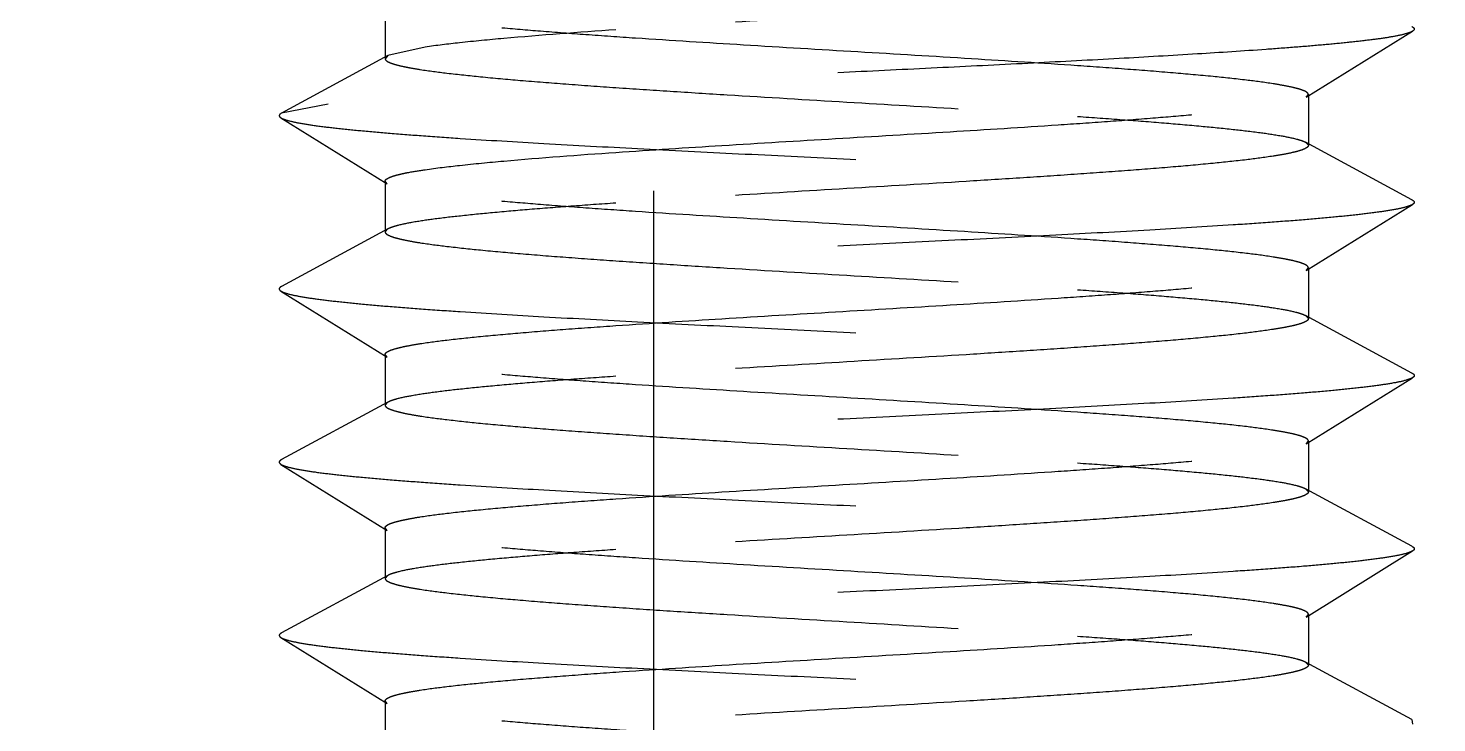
# Model space of a CAD drawing. Header units: inches. Extents: x 1246 to 1707, y -383 to -57.
# Drawn here: x 1346.734 to 1349.175, y -300.307 to -299.105 of the extents above; entities that cross this region are included whole.
import ezdxf

# ---------------------------------------------------------------- set-up
doc = ezdxf.new("R2010")
doc.units = ezdxf.units.IN
doc.header["$LTSCALE"] = 10
doc.header["$MEASUREMENT"] = 0
doc.linetypes.add('CENTER', pattern=[0.6, 0.375, -0.075, 0.075, -0.075])
doc.linetypes.add('HIDDEN', pattern=[0.2, 0.1, -0.1])
doc.layers.get('0').update_dxf_attribs({"linetype": 'CONTINUOUS'})
doc.layers.add('02___PRT_ALL_AXES', color=7, linetype='CONTINUOUS')
doc.layers.add('DEFAULT_2', color=8, linetype='HIDDEN')

msp = doc.modelspace()

# ---------------------------------------------------------------- linework, layer by layer
at = {"linetype": 'CENTER'}
msp.add_arc((1478.7792, -1654.6488), 1356.7628, 83.2637115, 96.7362885, dxfattribs=at)
at = {"layer": '02___PRT_ALL_AXES', "color": 8, "linetype": 'HIDDEN'}
msp.add_line((1347.8171, -297.386), (1347.8171, -301.286), dxfattribs=at)
at = {"layer": 'DEFAULT_2', "color": 8, "linetype": 'HIDDEN'}
for p, q in [((1347.3523, -299.0696), (1347.3523, -299.1574)), ((1348.9486, -299.2242), (1349.1328, -299.1098)), ((1347.4214, -299.1374), (1347.3572, -299.1521)), ((1347.3572, -299.1521), (1347.1727, -299.2517)), ((1347.3572, -299.1521), (1347.3523, -299.1574)), ((1347.2537, -299.236), (1347.1727, -299.2517)), ((1348.9486, -299.2242), (1348.9523, -299.2196)), ((1348.9523, -299.2196), (1348.9523, -299.3074)), ((1347.1718, -299.2598), (1347.356, -299.3742)), ((1348.9474, -299.3021), (1348.9523, -299.3074)), ((1349.1318, -299.4017), (1348.9474, -299.3021)), ((1347.3523, -299.3696), (1347.3523, -299.4574)), ((1347.356, -299.3742), (1347.3523, -299.3696)), ((1348.9486, -299.5242), (1349.1328, -299.4098)), ((1347.3572, -299.4521), (1347.1727, -299.5517)), ((1347.3572, -299.4521), (1347.3523, -299.4574)), ((1348.9486, -299.5242), (1348.9523, -299.5196)), ((1348.9523, -299.5196), (1348.9523, -299.6074)), ((1347.1718, -299.5598), (1347.356, -299.6742)), ((1349.1318, -299.7017), (1348.9474, -299.6021)), ((1348.9474, -299.6021), (1348.9523, -299.6074)), ((1347.3523, -299.6696), (1347.3523, -299.7574)), ((1347.356, -299.6742), (1347.3523, -299.6696)), ((1348.9486, -299.8242), (1349.1328, -299.7098)), ((1347.3572, -299.7521), (1347.1727, -299.8517)), ((1347.3572, -299.7521), (1347.3523, -299.7574)), ((1348.9486, -299.8242), (1348.9523, -299.8196)), ((1348.9523, -299.8196), (1348.9523, -299.9074)), ((1347.1718, -299.8598), (1347.356, -299.9742)), ((1349.1318, -300.0017), (1348.9474, -299.9021)), ((1348.9474, -299.9021), (1348.9523, -299.9074)), ((1347.3523, -299.9696), (1347.3523, -300.0574)), ((1347.356, -299.9742), (1347.3523, -299.9696)), ((1348.9486, -300.1242), (1349.1328, -300.0098)), ((1347.3572, -300.0521), (1347.1727, -300.1517)), ((1347.3572, -300.0521), (1347.3523, -300.0574)), ((1348.9486, -300.1242), (1348.9523, -300.1196)), ((1348.9523, -300.1196), (1348.9523, -300.2074)), ((1347.1718, -300.1598), (1347.356, -300.2742)), ((1349.1318, -300.3017), (1348.9474, -300.2021)), ((1348.9474, -300.2021), (1348.9523, -300.2074)), ((1347.3523, -300.2696), (1347.3523, -300.3574)), ((1347.356, -300.2742), (1347.3523, -300.2696)), ((1349.1318, -300.3017), (1349.1328, -300.3098))]:
    msp.add_line(p, q, dxfattribs=at)
for points, knots in [([(1348.9523, -299.0074), (1348.9523, -299.0086), (1348.9509, -299.0105), (1348.9483, -299.0122), (1348.9438, -299.0145), (1348.9359, -299.0172), (1348.924, -299.0202), (1348.9088, -299.0233), (1348.8822, -299.0277), (1348.8413, -299.033), (1348.7834, -299.0391), (1348.7148, -299.0453), (1348.6366, -299.0514), (1348.5501, -299.0576), (1348.4567, -299.0638), (1348.3234, -299.0722), (1348.1523, -299.0824), (1347.9499, -299.0945), (1347.8166, -299.1029), (1347.7523, -299.1074)], [0, 0, 0, 0, 0.002948, 0.005141, 0.007935, 0.015452, 0.025627, 0.038475, 0.053962, 0.092639, 0.141064, 0.198443, 0.263812, 0.336063, 0.413972, 0.496211, 0.66803, 0.839842, 1, 1, 1, 1]), ([(1348.5523, -299.1696), (1348.4911, -299.1654), (1348.3642, -299.1572), (1348.1711, -299.1457), (1347.9769, -299.1341), (1347.8198, -299.1243), (1347.7026, -299.1162), (1347.6243, -299.1103), (1347.5542, -299.1044), (1347.4935, -299.0985), (1347.4429, -299.0927), (1347.4076, -299.0877), (1347.3852, -299.0834), (1347.3727, -299.0805), (1347.3632, -299.0776), (1347.358, -299.0754), (1347.356, -299.0742)], [0, 0, 0, 0, 0.153218, 0.317576, 0.482929, 0.639051, 0.710601, 0.776305, 0.835151, 0.886229, 0.928771, 0.962152, 0.97526, 0.985931, 0.994163, 1, 1, 1, 1]), ([(1349.1328, -299.1098), (1349.1315, -299.1106), (1349.1283, -299.112), (1349.1197, -299.1149), (1349.1047, -299.1183), (1349.0819, -299.1221), (1349.0527, -299.1259), (1349.0174, -299.1298), (1348.9762, -299.1337), (1348.9294, -299.1376), (1348.8567, -299.1431), (1348.7545, -299.1497), (1348.6202, -299.1575), (1348.4731, -299.1652), (1348.3173, -299.173), (1348.1571, -299.1808), (1347.9966, -299.1886), (1347.8404, -299.1964), (1347.6928, -299.2041), (1347.5576, -299.2119), (1347.4386, -299.2196), (1347.3391, -299.2272), (1347.2797, -299.2329), (1347.2537, -299.236)], [0, 0, 0, 0, 0.002373, 0.005566, 0.014479, 0.026777, 0.042414, 0.061292, 0.083297, 0.108279, 0.136075, 0.199334, 0.271367, 0.350218, 0.433747, 0.519682, 0.605686, 0.689422, 0.768611, 0.841106, 0.904935, 0.958381, 1, 1, 1, 1]), ([(1347.7523, -299.1074), (1347.6874, -299.1119), (1347.597, -299.1185), (1347.4867, -299.129), (1347.4413, -299.1345), (1347.4214, -299.1374)], [0, 0, 0, 0, 0.587233, 0.818339, 1, 1, 1, 1]), ([(1349.1318, -299.1017), (1349.1328, -299.1023), (1349.1345, -299.1033), (1349.1359, -299.1053), (1349.1358, -299.1068), (1349.1349, -299.1084), (1349.1337, -299.1092), (1349.1328, -299.1098)], [0, 0, 0, 0, 0.316234, 0.52428, 0.615716, 0.718695, 1, 1, 1, 1]), ([(1347.3523, -299.1574), (1347.3523, -299.1586), (1347.3537, -299.1605), (1347.3563, -299.1622), (1347.3608, -299.1645), (1347.3686, -299.1672), (1347.3805, -299.1702), (1347.3957, -299.1733), (1347.4223, -299.1777), (1347.4633, -299.183), (1347.5211, -299.1891), (1347.5897, -299.1953), (1347.668, -299.2014), (1347.7545, -299.2076), (1347.8478, -299.2138), (1347.9812, -299.2222), (1348.1522, -299.2324), (1348.3546, -299.2445), (1348.488, -299.2529), (1348.5523, -299.2574)], [0, 0, 0, 0, 0.00295, 0.005141, 0.007933, 0.015451, 0.025629, 0.038473, 0.053961, 0.092635, 0.141061, 0.198439, 0.263811, 0.336068, 0.413978, 0.496216, 0.668027, 0.83984, 1, 1, 1, 1]), ([(1348.9523, -299.2196), (1348.9523, -299.2184), (1348.9509, -299.2165), (1348.9483, -299.2147), (1348.9437, -299.2124), (1348.9359, -299.2098), (1348.924, -299.2067), (1348.9088, -299.2037), (1348.8822, -299.1992), (1348.8412, -299.1939), (1348.7834, -299.1878), (1348.7148, -299.1817), (1348.6365, -299.1755), (1348.5813, -299.1716), (1348.5523, -299.1696)], [0, 0, 0, 0, 0.008781, 0.015307, 0.023623, 0.046009, 0.076296, 0.114525, 0.16062, 0.275713, 0.419813, 0.590521, 0.785076, 1, 1, 1, 1]), ([(1347.7523, -299.3196), (1347.8135, -299.3154), (1347.9404, -299.3072), (1348.1334, -299.2957), (1348.3276, -299.2841), (1348.4847, -299.2743), (1348.6019, -299.2662), (1348.6802, -299.2603), (1348.7503, -299.2544), (1348.8111, -299.2485), (1348.8616, -299.2427), (1348.8969, -299.2377), (1348.9194, -299.2334), (1348.9319, -299.2305), (1348.9414, -299.2276), (1348.9466, -299.2254), (1348.9486, -299.2242)], [0, 0, 0, 0, 0.153216, 0.317576, 0.482938, 0.639061, 0.710608, 0.776309, 0.835151, 0.886233, 0.928775, 0.962153, 0.975263, 0.985934, 0.994162, 1, 1, 1, 1]), ([(1347.1727, -299.2517), (1347.1717, -299.2523), (1347.17, -299.2533), (1347.1686, -299.2553), (1347.1688, -299.2568), (1347.1697, -299.2584), (1347.1709, -299.2592), (1347.1718, -299.2598)], [0, 0, 0, 0, 0.316177, 0.5242, 0.615642, 0.718646, 1, 1, 1, 1]), ([(1347.1718, -299.2598), (1347.1732, -299.2607), (1347.177, -299.2623), (1347.1873, -299.2656), (1347.2055, -299.2693), (1347.2333, -299.2736), (1347.2691, -299.2779), (1347.3125, -299.2823), (1347.3632, -299.2867), (1347.4206, -299.2911), (1347.5093, -299.2972), (1347.633, -299.3046), (1347.7939, -299.3133), (1347.967, -299.322), (1348.1466, -299.3308), (1348.3263, -299.3395), (1348.5, -299.3482), (1348.6618, -299.3569), (1348.7865, -299.3644), (1348.8762, -299.3705), (1348.9345, -299.3749), (1348.986, -299.3792), (1349.0303, -299.3836), (1349.0671, -299.3879), (1349.096, -299.3922), (1349.115, -299.396), (1349.1261, -299.3992), (1349.1302, -299.4008), (1349.1318, -299.4017)], [0, 0, 0, 0, 0.002609, 0.006215, 0.016495, 0.030864, 0.049236, 0.071466, 0.097374, 0.12674, 0.159315, 0.232952, 0.315767, 0.404918, 0.497345, 0.589873, 0.679323, 0.762625, 0.836921, 0.869882, 0.899668, 0.926025, 0.948731, 0.9676, 0.982482, 0.993281, 0.997142, 1, 1, 1, 1]), ([(1348.5523, -299.2574), (1348.5783, -299.2592), (1348.6283, -299.2627), (1348.6996, -299.2683), (1348.7635, -299.2738), (1348.8189, -299.2793), (1348.8653, -299.2847), (1348.9019, -299.2901), (1348.9261, -299.2948), (1348.9401, -299.2989), (1348.9453, -299.301), (1348.9474, -299.3021)], [0, 0, 0, 0, 0.196709, 0.377162, 0.538697, 0.679227, 0.796903, 0.890174, 0.95797, 0.982175, 1, 1, 1, 1]), ([(1348.9523, -299.3074), (1348.9523, -299.3086), (1348.9509, -299.3105), (1348.9483, -299.3122), (1348.9437, -299.3145), (1348.9359, -299.3172), (1348.924, -299.3202), (1348.9088, -299.3233), (1348.8822, -299.3277), (1348.8412, -299.3331), (1348.7834, -299.3391), (1348.7148, -299.3453), (1348.6365, -299.3514), (1348.55, -299.3576), (1348.4567, -299.3638), (1348.3234, -299.3722), (1348.1523, -299.3824), (1347.9499, -299.3945), (1347.8166, -299.4029), (1347.7523, -299.4074)], [0, 0, 0, 0, 0.002951, 0.005146, 0.007942, 0.015464, 0.025643, 0.038495, 0.053986, 0.092668, 0.141097, 0.198479, 0.263849, 0.3361, 0.414004, 0.496239, 0.668049, 0.839853, 1, 1, 1, 1]), ([(1347.4214, -299.3496), (1347.4413, -299.3467), (1347.4867, -299.3412), (1347.597, -299.3306), (1347.6874, -299.324), (1347.7523, -299.3196)], [0, 0, 0, 0, 0.181661, 0.412767, 1, 1, 1, 1]), ([(1347.3523, -299.3696), (1347.3523, -299.3687), (1347.3535, -299.3665), (1347.3572, -299.3642), (1347.3627, -299.3617), (1347.3704, -299.3593), (1347.3802, -299.3568), (1347.3974, -299.3533), (1347.4114, -299.3511), (1347.4214, -299.3496)], [0, 0, 0, 0, 0.037122, 0.093282, 0.175009, 0.284195, 0.421469, 0.586803, 1, 1, 1, 1]), ([(1348.5523, -299.4696), (1348.4911, -299.4654), (1348.3641, -299.4572), (1348.1711, -299.4457), (1347.9769, -299.4341), (1347.8198, -299.4243), (1347.7026, -299.4162), (1347.6243, -299.4103), (1347.5542, -299.4044), (1347.4935, -299.3985), (1347.4429, -299.3927), (1347.4076, -299.3877), (1347.3851, -299.3834), (1347.3727, -299.3805), (1347.3632, -299.3776), (1347.358, -299.3754), (1347.356, -299.3742)], [0, 0, 0, 0, 0.153218, 0.317581, 0.482939, 0.63906, 0.710609, 0.776313, 0.835158, 0.886237, 0.928777, 0.962156, 0.975262, 0.985934, 0.994165, 1, 1, 1, 1]), ([(1349.1328, -299.4098), (1349.1313, -299.4107), (1349.1276, -299.4123), (1349.1173, -299.4156), (1349.0991, -299.4193), (1349.0712, -299.4236), (1349.0354, -299.4279), (1348.992, -299.4323), (1348.9414, -299.4367), (1348.8839, -299.4411), (1348.7952, -299.4472), (1348.6715, -299.4546), (1348.5107, -299.4633), (1348.3375, -299.472), (1348.158, -299.4808), (1347.9783, -299.4895), (1347.8045, -299.4982), (1347.6427, -299.5069), (1347.518, -299.5144), (1347.4283, -299.5205), (1347.3701, -299.5249), (1347.3185, -299.5292), (1347.2742, -299.5336), (1347.2374, -299.5379), (1347.2085, -299.5422), (1347.1895, -299.546), (1347.1785, -299.5492), (1347.1744, -299.5508), (1347.1727, -299.5517)], [0, 0, 0, 0, 0.002609, 0.006215, 0.016495, 0.030863, 0.049236, 0.071466, 0.097374, 0.126739, 0.159315, 0.232952, 0.315766, 0.404918, 0.497344, 0.589872, 0.679323, 0.762625, 0.836921, 0.869883, 0.899668, 0.926026, 0.948731, 0.967601, 0.982482, 0.993281, 0.997143, 1, 1, 1, 1]), ([(1347.7523, -299.4074), (1347.7262, -299.4092), (1347.6763, -299.4127), (1347.6049, -299.4183), (1347.5411, -299.4238), (1347.4856, -299.4293), (1347.4393, -299.4347), (1347.4026, -299.4401), (1347.3785, -299.4448), (1347.3645, -299.4489), (1347.3592, -299.451), (1347.3572, -299.4521)], [0, 0, 0, 0, 0.196689, 0.377166, 0.538713, 0.679238, 0.796915, 0.890177, 0.957976, 0.982174, 1, 1, 1, 1]), ([(1349.1318, -299.4017), (1349.1328, -299.4023), (1349.1345, -299.4033), (1349.1359, -299.4053), (1349.1358, -299.4068), (1349.1349, -299.4084), (1349.1337, -299.4092), (1349.1328, -299.4098)], [0, 0, 0, 0, 0.31624, 0.524287, 0.615693, 0.718671, 1, 1, 1, 1]), ([(1347.3523, -299.4574), (1347.3523, -299.4586), (1347.3537, -299.4605), (1347.3563, -299.4622), (1347.3608, -299.4645), (1347.3686, -299.4672), (1347.3805, -299.4702), (1347.3957, -299.4733), (1347.4223, -299.4777), (1347.4633, -299.483), (1347.5211, -299.4891), (1347.5897, -299.4953), (1347.6679, -299.5014), (1347.7545, -299.5076), (1347.8478, -299.5138), (1347.9811, -299.5222), (1348.1522, -299.5324), (1348.3546, -299.5445), (1348.488, -299.5529), (1348.5523, -299.5574)], [0, 0, 0, 0, 0.002947, 0.005136, 0.007926, 0.015443, 0.025616, 0.038457, 0.053944, 0.092614, 0.141037, 0.198413, 0.263783, 0.336041, 0.413953, 0.496195, 0.668014, 0.839831, 1, 1, 1, 1]), ([(1348.9523, -299.5196), (1348.9523, -299.5184), (1348.9508, -299.5165), (1348.9482, -299.5147), (1348.9437, -299.5124), (1348.9359, -299.5098), (1348.924, -299.5067), (1348.9088, -299.5037), (1348.8821, -299.4992), (1348.8412, -299.4939), (1348.7834, -299.4878), (1348.7147, -299.4817), (1348.6365, -299.4755), (1348.5813, -299.4716), (1348.5523, -299.4696)], [0, 0, 0, 0, 0.008791, 0.015325, 0.02365, 0.046051, 0.07635, 0.11459, 0.160691, 0.27579, 0.419886, 0.590583, 0.785113, 1, 1, 1, 1]), ([(1347.7523, -299.6196), (1347.8135, -299.6154), (1347.9404, -299.6072), (1348.1334, -299.5957), (1348.3276, -299.5841), (1348.4847, -299.5743), (1348.6019, -299.5662), (1348.6802, -299.5603), (1348.7503, -299.5544), (1348.8111, -299.5485), (1348.8616, -299.5427), (1348.8969, -299.5377), (1348.9194, -299.5334), (1348.9319, -299.5305), (1348.9414, -299.5276), (1348.9466, -299.5254), (1348.9486, -299.5242)], [0, 0, 0, 0, 0.153218, 0.317574, 0.482933, 0.639057, 0.710606, 0.776307, 0.835148, 0.88623, 0.928773, 0.962152, 0.975262, 0.985934, 0.994162, 1, 1, 1, 1]), ([(1347.1727, -299.5517), (1347.1717, -299.5523), (1347.17, -299.5533), (1347.1686, -299.5553), (1347.1688, -299.5568), (1347.1697, -299.5584), (1347.1709, -299.5592), (1347.1718, -299.5598)], [0, 0, 0, 0, 0.316188, 0.524273, 0.615666, 0.718639, 1, 1, 1, 1]), ([(1348.5523, -299.5574), (1348.5783, -299.5592), (1348.6283, -299.5627), (1348.6996, -299.5683), (1348.7635, -299.5738), (1348.8189, -299.5793), (1348.8653, -299.5847), (1348.9019, -299.5901), (1348.9261, -299.5948), (1348.9401, -299.5989), (1348.9453, -299.601), (1348.9474, -299.6021)], [0, 0, 0, 0, 0.196694, 0.377168, 0.538707, 0.679228, 0.796904, 0.890171, 0.957973, 0.982173, 1, 1, 1, 1]), ([(1347.1718, -299.5598), (1347.1732, -299.5607), (1347.177, -299.5623), (1347.1873, -299.5656), (1347.2055, -299.5693), (1347.2333, -299.5736), (1347.2691, -299.5779), (1347.3125, -299.5823), (1347.3632, -299.5867), (1347.4206, -299.5911), (1347.5093, -299.5972), (1347.633, -299.6046), (1347.7939, -299.6133), (1347.967, -299.622), (1348.1466, -299.6308), (1348.3263, -299.6395), (1348.5, -299.6482), (1348.6618, -299.6569), (1348.7865, -299.6644), (1348.8762, -299.6705), (1348.9345, -299.6749), (1348.986, -299.6792), (1349.0303, -299.6836), (1349.0671, -299.6879), (1349.096, -299.6922), (1349.115, -299.696), (1349.1261, -299.6992), (1349.1302, -299.7008), (1349.1318, -299.7017)], [0, 0, 0, 0, 0.00261, 0.006214, 0.016495, 0.030863, 0.049236, 0.071466, 0.097374, 0.126739, 0.159315, 0.232952, 0.315766, 0.404918, 0.497344, 0.589872, 0.679323, 0.762625, 0.836921, 0.869883, 0.899668, 0.926026, 0.948731, 0.967601, 0.982482, 0.993282, 0.997143, 1, 1, 1, 1]), ([(1347.3523, -299.6696), (1347.3523, -299.6684), (1347.3537, -299.6665), (1347.3563, -299.6647), (1347.3608, -299.6624), (1347.3686, -299.6598), (1347.3806, -299.6567), (1347.3958, -299.6537), (1347.4224, -299.6492), (1347.4633, -299.6439), (1347.5212, -299.6378), (1347.5898, -299.6317), (1347.668, -299.6255), (1347.7233, -299.6216), (1347.7523, -299.6196)], [0, 0, 0, 0, 0.008784, 0.015319, 0.023645, 0.046036, 0.076327, 0.114569, 0.160663, 0.27576, 0.419842, 0.590545, 0.785109, 1, 1, 1, 1]), ([(1348.9523, -299.6074), (1348.9523, -299.6086), (1348.9509, -299.6105), (1348.9483, -299.6122), (1348.9437, -299.6145), (1348.9359, -299.6172), (1348.924, -299.6202), (1348.9088, -299.6233), (1348.8822, -299.6277), (1348.8412, -299.6331), (1348.7834, -299.6391), (1348.7148, -299.6453), (1348.6365, -299.6514), (1348.55, -299.6576), (1348.4567, -299.6638), (1348.3234, -299.6722), (1348.1523, -299.6824), (1347.9499, -299.6945), (1347.8166, -299.7029), (1347.7523, -299.7074)], [0, 0, 0, 0, 0.002952, 0.005145, 0.00794, 0.015464, 0.025644, 0.038492, 0.053984, 0.092663, 0.141093, 0.198474, 0.263843, 0.336096, 0.414, 0.496232, 0.668041, 0.839849, 1, 1, 1, 1]), ([(1348.5523, -299.7696), (1348.4911, -299.7654), (1348.3641, -299.7572), (1348.1711, -299.7457), (1347.9769, -299.7341), (1347.8198, -299.7243), (1347.7026, -299.7162), (1347.6243, -299.7103), (1347.5542, -299.7044), (1347.4935, -299.6985), (1347.4429, -299.6927), (1347.4076, -299.6877), (1347.3851, -299.6834), (1347.3727, -299.6805), (1347.3632, -299.6776), (1347.358, -299.6754), (1347.356, -299.6742)], [0, 0, 0, 0, 0.15322, 0.317586, 0.482947, 0.639065, 0.710612, 0.776315, 0.83516, 0.886237, 0.928778, 0.962156, 0.975262, 0.985932, 0.994163, 1, 1, 1, 1]), ([(1349.1318, -299.7017), (1349.1328, -299.7023), (1349.1345, -299.7033), (1349.1359, -299.7053), (1349.1358, -299.7068), (1349.1349, -299.7084), (1349.1337, -299.7092), (1349.1328, -299.7098)], [0, 0, 0, 0, 0.316134, 0.524251, 0.615637, 0.718599, 1, 1, 1, 1]), ([(1349.1328, -299.7098), (1349.1313, -299.7107), (1349.1276, -299.7123), (1349.1173, -299.7156), (1349.0991, -299.7193), (1349.0712, -299.7236), (1349.0354, -299.7279), (1348.992, -299.7323), (1348.9414, -299.7367), (1348.8839, -299.7411), (1348.7952, -299.7472), (1348.6715, -299.7546), (1348.5107, -299.7633), (1348.3375, -299.772), (1348.158, -299.7808), (1347.9783, -299.7895), (1347.8045, -299.7982), (1347.6427, -299.8069), (1347.518, -299.8144), (1347.4283, -299.8205), (1347.3701, -299.8249), (1347.3185, -299.8292), (1347.2742, -299.8336), (1347.2374, -299.8379), (1347.2085, -299.8422), (1347.1895, -299.846), (1347.1785, -299.8492), (1347.1744, -299.8508), (1347.1727, -299.8517)], [0, 0, 0, 0, 0.00261, 0.006215, 0.016495, 0.030864, 0.049236, 0.071466, 0.097374, 0.126739, 0.159315, 0.232952, 0.315766, 0.404918, 0.497344, 0.589872, 0.679323, 0.762625, 0.836921, 0.869883, 0.899668, 0.926026, 0.948731, 0.967601, 0.982482, 0.993281, 0.997144, 1, 1, 1, 1]), ([(1347.7523, -299.7074), (1347.7262, -299.7092), (1347.6763, -299.7127), (1347.6049, -299.7183), (1347.5411, -299.7238), (1347.4856, -299.7293), (1347.4393, -299.7347), (1347.4026, -299.7401), (1347.3785, -299.7448), (1347.3645, -299.7489), (1347.3592, -299.751), (1347.3572, -299.7521)], [0, 0, 0, 0, 0.196688, 0.377167, 0.538715, 0.679241, 0.796918, 0.890181, 0.95798, 0.982176, 1, 1, 1, 1]), ([(1347.3523, -299.7574), (1347.3523, -299.7586), (1347.3537, -299.7605), (1347.3563, -299.7622), (1347.3608, -299.7645), (1347.3686, -299.7672), (1347.3805, -299.7702), (1347.3957, -299.7733), (1347.4223, -299.7777), (1347.4632, -299.783), (1347.5211, -299.7891), (1347.5897, -299.7953), (1347.6679, -299.8014), (1347.7544, -299.8076), (1347.8478, -299.8138), (1347.9811, -299.8222), (1348.1522, -299.8324), (1348.3546, -299.8445), (1348.488, -299.8529), (1348.5523, -299.8574)], [0, 0, 0, 0, 0.002946, 0.005135, 0.007924, 0.015439, 0.025611, 0.038451, 0.053937, 0.092606, 0.141029, 0.198403, 0.26377, 0.336027, 0.41394, 0.496183, 0.668009, 0.839828, 1, 1, 1, 1]), ([(1348.9523, -299.8196), (1348.9523, -299.8184), (1348.9508, -299.8165), (1348.9482, -299.8147), (1348.9437, -299.8124), (1348.9359, -299.8097), (1348.9239, -299.8067), (1348.9087, -299.8037), (1348.8821, -299.7992), (1348.8412, -299.7939), (1348.7833, -299.7878), (1348.7147, -299.7817), (1348.6365, -299.7755), (1348.5813, -299.7716), (1348.5523, -299.7696)], [0, 0, 0, 0, 0.008794, 0.015337, 0.02367, 0.046073, 0.076375, 0.114626, 0.160725, 0.275833, 0.419915, 0.590608, 0.785148, 1, 1, 1, 1]), ([(1347.7523, -299.9196), (1347.8135, -299.9154), (1347.9404, -299.9072), (1348.1334, -299.8957), (1348.3276, -299.8841), (1348.4847, -299.8743), (1348.6019, -299.8662), (1348.6802, -299.8603), (1348.7503, -299.8544), (1348.8111, -299.8485), (1348.8616, -299.8427), (1348.8969, -299.8377), (1348.9194, -299.8334), (1348.9319, -299.8305), (1348.9414, -299.8276), (1348.9466, -299.8254), (1348.9486, -299.8242)], [0, 0, 0, 0, 0.153219, 0.317574, 0.48293, 0.639055, 0.710604, 0.776306, 0.83515, 0.886228, 0.928771, 0.962153, 0.97526, 0.985931, 0.994163, 1, 1, 1, 1]), ([(1347.1727, -299.8517), (1347.1717, -299.8523), (1347.17, -299.8533), (1347.1686, -299.8553), (1347.1688, -299.8568), (1347.1697, -299.8584), (1347.1709, -299.8592), (1347.1718, -299.8598)], [0, 0, 0, 0, 0.316095, 0.524232, 0.615621, 0.718565, 1, 1, 1, 1]), ([(1347.1718, -299.8598), (1347.1732, -299.8607), (1347.177, -299.8623), (1347.1873, -299.8656), (1347.2055, -299.8693), (1347.2333, -299.8736), (1347.2691, -299.8779), (1347.3125, -299.8823), (1347.3632, -299.8867), (1347.4206, -299.8911), (1347.5093, -299.8972), (1347.633, -299.9046), (1347.7939, -299.9133), (1347.967, -299.922), (1348.1466, -299.9308), (1348.3263, -299.9395), (1348.5, -299.9482), (1348.6618, -299.9569), (1348.7865, -299.9644), (1348.8762, -299.9705), (1348.9345, -299.9749), (1348.986, -299.9792), (1349.0303, -299.9836), (1349.0671, -299.9879), (1349.096, -299.9922), (1349.115, -299.996), (1349.1261, -299.9992), (1349.1302, -300.0008), (1349.1318, -300.0017)], [0, 0, 0, 0, 0.002611, 0.006215, 0.016495, 0.030864, 0.049236, 0.071467, 0.097374, 0.12674, 0.159315, 0.232952, 0.315766, 0.404918, 0.497344, 0.589872, 0.679323, 0.762625, 0.836921, 0.869882, 0.899668, 0.926025, 0.948731, 0.9676, 0.982482, 0.993281, 0.997144, 1, 1, 1, 1]), ([(1348.5523, -299.8574), (1348.5783, -299.8592), (1348.6283, -299.8627), (1348.6996, -299.8683), (1348.7635, -299.8738), (1348.8189, -299.8793), (1348.8653, -299.8847), (1348.9019, -299.8901), (1348.9261, -299.8948), (1348.9401, -299.8989), (1348.9453, -299.901), (1348.9474, -299.9021)], [0, 0, 0, 0, 0.196695, 0.377171, 0.538713, 0.679234, 0.796907, 0.890171, 0.957972, 0.982173, 1, 1, 1, 1]), ([(1347.3523, -299.9696), (1347.3523, -299.9684), (1347.3537, -299.9665), (1347.3563, -299.9647), (1347.3608, -299.9624), (1347.3686, -299.9598), (1347.3806, -299.9567), (1347.3958, -299.9537), (1347.4224, -299.9492), (1347.4633, -299.9439), (1347.5212, -299.9378), (1347.5898, -299.9317), (1347.668, -299.9255), (1347.7233, -299.9216), (1347.7523, -299.9196)], [0, 0, 0, 0, 0.00878, 0.01531, 0.023632, 0.046016, 0.076301, 0.114539, 0.16063, 0.275726, 0.419811, 0.590519, 0.785094, 1, 1, 1, 1]), ([(1348.9523, -299.9074), (1348.9523, -299.9086), (1348.9509, -299.9105), (1348.9483, -299.9122), (1348.9437, -299.9145), (1348.9359, -299.9172), (1348.924, -299.9202), (1348.9088, -299.9233), (1348.8822, -299.9277), (1348.8413, -299.933), (1348.7834, -299.9391), (1348.7148, -299.9453), (1348.6366, -299.9514), (1348.55, -299.9576), (1348.4567, -299.9638), (1348.3234, -299.9722), (1348.1523, -299.9824), (1347.9499, -299.9945), (1347.8166, -300.0029), (1347.7523, -300.0074)], [0, 0, 0, 0, 0.002949, 0.005141, 0.007934, 0.015455, 0.025632, 0.038476, 0.053965, 0.092638, 0.141064, 0.198443, 0.263812, 0.336068, 0.413976, 0.496211, 0.668025, 0.83984, 1, 1, 1, 1]), ([(1348.5523, -300.0696), (1348.4911, -300.0654), (1348.3641, -300.0572), (1348.1711, -300.0457), (1347.9769, -300.0341), (1347.8198, -300.0243), (1347.7026, -300.0162), (1347.6243, -300.0103), (1347.5542, -300.0044), (1347.4935, -299.9985), (1347.4429, -299.9927), (1347.4076, -299.9877), (1347.3851, -299.9834), (1347.3727, -299.9805), (1347.3632, -299.9776), (1347.358, -299.9754), (1347.356, -299.9742)], [0, 0, 0, 0, 0.153218, 0.317583, 0.482946, 0.639064, 0.71061, 0.776313, 0.835158, 0.886236, 0.928778, 0.962156, 0.975263, 0.985933, 0.994163, 1, 1, 1, 1]), ([(1349.1328, -300.0098), (1349.1313, -300.0107), (1349.1276, -300.0123), (1349.1173, -300.0156), (1349.0991, -300.0193), (1349.0712, -300.0236), (1349.0354, -300.0279), (1348.992, -300.0323), (1348.9414, -300.0367), (1348.8839, -300.0411), (1348.7952, -300.0472), (1348.6715, -300.0546), (1348.5107, -300.0633), (1348.3375, -300.072), (1348.158, -300.0808), (1347.9783, -300.0895), (1347.8045, -300.0982), (1347.6427, -300.1069), (1347.518, -300.1144), (1347.4283, -300.1205), (1347.3701, -300.1249), (1347.3185, -300.1292), (1347.2742, -300.1336), (1347.2374, -300.1379), (1347.2085, -300.1422), (1347.1895, -300.146), (1347.1785, -300.1492), (1347.1744, -300.1508), (1347.1727, -300.1517)], [0, 0, 0, 0, 0.002611, 0.006216, 0.016495, 0.030865, 0.049236, 0.071467, 0.097374, 0.12674, 0.159315, 0.232952, 0.315766, 0.404918, 0.497344, 0.589872, 0.679323, 0.762625, 0.836921, 0.869882, 0.899668, 0.926025, 0.948731, 0.967599, 0.982482, 0.99328, 0.997143, 1, 1, 1, 1]), ([(1347.7523, -300.0074), (1347.7262, -300.0092), (1347.6763, -300.0127), (1347.6049, -300.0183), (1347.5411, -300.0238), (1347.4856, -300.0293), (1347.4393, -300.0347), (1347.4026, -300.0401), (1347.3785, -300.0448), (1347.3645, -300.0489), (1347.3592, -300.051), (1347.3572, -300.0521)], [0, 0, 0, 0, 0.196706, 0.377159, 0.5387, 0.679232, 0.796908, 0.890176, 0.957971, 0.982175, 1, 1, 1, 1]), ([(1349.1318, -300.0017), (1349.1328, -300.0023), (1349.1345, -300.0033), (1349.1359, -300.0053), (1349.1358, -300.0068), (1349.1349, -300.0084), (1349.1337, -300.0092), (1349.1328, -300.0098)], [0, 0, 0, 0, 0.316079, 0.524229, 0.615631, 0.71856, 1, 1, 1, 1]), ([(1347.3523, -300.0574), (1347.3523, -300.0586), (1347.3537, -300.0605), (1347.3563, -300.0622), (1347.3608, -300.0645), (1347.3686, -300.0672), (1347.3805, -300.0702), (1347.3957, -300.0733), (1347.4223, -300.0777), (1347.4633, -300.083), (1347.5211, -300.0891), (1347.5897, -300.0953), (1347.668, -300.1014), (1347.7545, -300.1076), (1347.8478, -300.1138), (1347.9811, -300.1222), (1348.1522, -300.1324), (1348.3546, -300.1445), (1348.488, -300.1529), (1348.5523, -300.1574)], [0, 0, 0, 0, 0.002947, 0.005139, 0.007933, 0.015449, 0.025623, 0.03847, 0.053957, 0.092632, 0.141056, 0.198434, 0.263803, 0.336055, 0.413965, 0.496205, 0.668025, 0.839839, 1, 1, 1, 1]), ([(1348.9523, -300.1196), (1348.9523, -300.1184), (1348.9508, -300.1165), (1348.9482, -300.1147), (1348.9437, -300.1124), (1348.9359, -300.1097), (1348.9239, -300.1067), (1348.9087, -300.1037), (1348.8821, -300.0992), (1348.8412, -300.0939), (1348.7833, -300.0878), (1348.7147, -300.0817), (1348.6365, -300.0755), (1348.5813, -300.0716), (1348.5523, -300.0696)], [0, 0, 0, 0, 0.008795, 0.015338, 0.023672, 0.046077, 0.07638, 0.114631, 0.16073, 0.275838, 0.419918, 0.59061, 0.78515, 1, 1, 1, 1]), ([(1347.7523, -300.2196), (1347.8135, -300.2154), (1347.9404, -300.2072), (1348.1334, -300.1957), (1348.3276, -300.1841), (1348.4847, -300.1743), (1348.6019, -300.1662), (1348.6802, -300.1603), (1348.7503, -300.1544), (1348.8111, -300.1485), (1348.8616, -300.1427), (1348.8969, -300.1377), (1348.9194, -300.1334), (1348.9319, -300.1305), (1348.9414, -300.1276), (1348.9466, -300.1254), (1348.9486, -300.1242)], [0, 0, 0, 0, 0.153218, 0.317575, 0.482929, 0.639053, 0.710602, 0.776306, 0.835151, 0.886228, 0.92877, 0.962152, 0.97526, 0.985931, 0.994164, 1, 1, 1, 1]), ([(1347.1727, -300.1517), (1347.1717, -300.1523), (1347.17, -300.1533), (1347.1686, -300.1553), (1347.1688, -300.1568), (1347.1697, -300.1584), (1347.1709, -300.1592), (1347.1718, -300.1598)], [0, 0, 0, 0, 0.316086, 0.524239, 0.61566, 0.718593, 1, 1, 1, 1]), ([(1347.1718, -300.1598), (1347.1732, -300.1607), (1347.177, -300.1623), (1347.1873, -300.1656), (1347.2055, -300.1693), (1347.2333, -300.1736), (1347.2691, -300.1779), (1347.3125, -300.1823), (1347.3632, -300.1867), (1347.4206, -300.1911), (1347.5093, -300.1972), (1347.633, -300.2046), (1347.7939, -300.2133), (1347.967, -300.222), (1348.1466, -300.2308), (1348.3263, -300.2395), (1348.5, -300.2482), (1348.6618, -300.2569), (1348.7865, -300.2644), (1348.8762, -300.2705), (1348.9345, -300.2749), (1348.986, -300.2792), (1349.0303, -300.2836), (1349.0671, -300.2879), (1349.096, -300.2922), (1349.115, -300.296), (1349.1261, -300.2992), (1349.1302, -300.3008), (1349.1318, -300.3017)], [0, 0, 0, 0, 0.002611, 0.006217, 0.016495, 0.030866, 0.049236, 0.071468, 0.097374, 0.126741, 0.159315, 0.232952, 0.315766, 0.404918, 0.497344, 0.589872, 0.679323, 0.762625, 0.836921, 0.869881, 0.899668, 0.926024, 0.948731, 0.967599, 0.982482, 0.993279, 0.997143, 1, 1, 1, 1]), ([(1348.5523, -300.1574), (1348.5783, -300.1592), (1348.6283, -300.1627), (1348.6996, -300.1683), (1348.7635, -300.1738), (1348.8189, -300.1793), (1348.8653, -300.1847), (1348.9019, -300.1901), (1348.9261, -300.1948), (1348.9401, -300.1989), (1348.9453, -300.201), (1348.9474, -300.2021)], [0, 0, 0, 0, 0.196694, 0.37717, 0.538715, 0.679238, 0.796912, 0.890174, 0.957973, 0.982173, 1, 1, 1, 1]), ([(1348.9523, -300.2074), (1348.9523, -300.2086), (1348.9509, -300.2105), (1348.9483, -300.2122), (1348.9438, -300.2145), (1348.9359, -300.2172), (1348.924, -300.2202), (1348.9088, -300.2233), (1348.8822, -300.2277), (1348.8413, -300.233), (1348.7835, -300.2391), (1348.7149, -300.2453), (1348.6366, -300.2514), (1348.5501, -300.2576), (1348.4568, -300.2638), (1348.3234, -300.2722), (1348.1523, -300.2824), (1347.9499, -300.2945), (1347.8166, -300.3029), (1347.7523, -300.3074)], [0, 0, 0, 0, 0.002947, 0.005136, 0.007927, 0.015444, 0.025617, 0.038458, 0.053944, 0.092613, 0.141036, 0.198414, 0.263784, 0.336042, 0.413955, 0.496194, 0.668012, 0.839832, 1, 1, 1, 1]), ([(1347.3523, -300.2696), (1347.3523, -300.2684), (1347.3537, -300.2665), (1347.3563, -300.2647), (1347.3608, -300.2624), (1347.3686, -300.2598), (1347.3805, -300.2567), (1347.3957, -300.2537), (1347.4224, -300.2492), (1347.4633, -300.2439), (1347.5211, -300.2378), (1347.5898, -300.2317), (1347.668, -300.2255), (1347.7233, -300.2216), (1347.7523, -300.2196)], [0, 0, 0, 0, 0.008779, 0.015303, 0.023617, 0.045999, 0.076283, 0.11451, 0.160603, 0.275693, 0.419793, 0.590504, 0.785066, 1, 1, 1, 1]), ([(1348.5523, -300.3696), (1348.4911, -300.3654), (1348.3642, -300.3572), (1348.1711, -300.3457), (1347.9769, -300.3341), (1347.8198, -300.3243), (1347.7026, -300.3162), (1347.6243, -300.3103), (1347.5542, -300.3044), (1347.4935, -300.2985), (1347.4429, -300.2927), (1347.4076, -300.2877), (1347.3851, -300.2834), (1347.3727, -300.2805), (1347.3632, -300.2776), (1347.358, -300.2754), (1347.356, -300.2742)], [0, 0, 0, 0, 0.153216, 0.317579, 0.482941, 0.639062, 0.710608, 0.77631, 0.835153, 0.886235, 0.928776, 0.962154, 0.975263, 0.985935, 0.994162, 1, 1, 1, 1])]:
    msp.add_open_spline(points, degree=3, knots=knots, dxfattribs=at)

doc.saveas('drawing.dxf')
